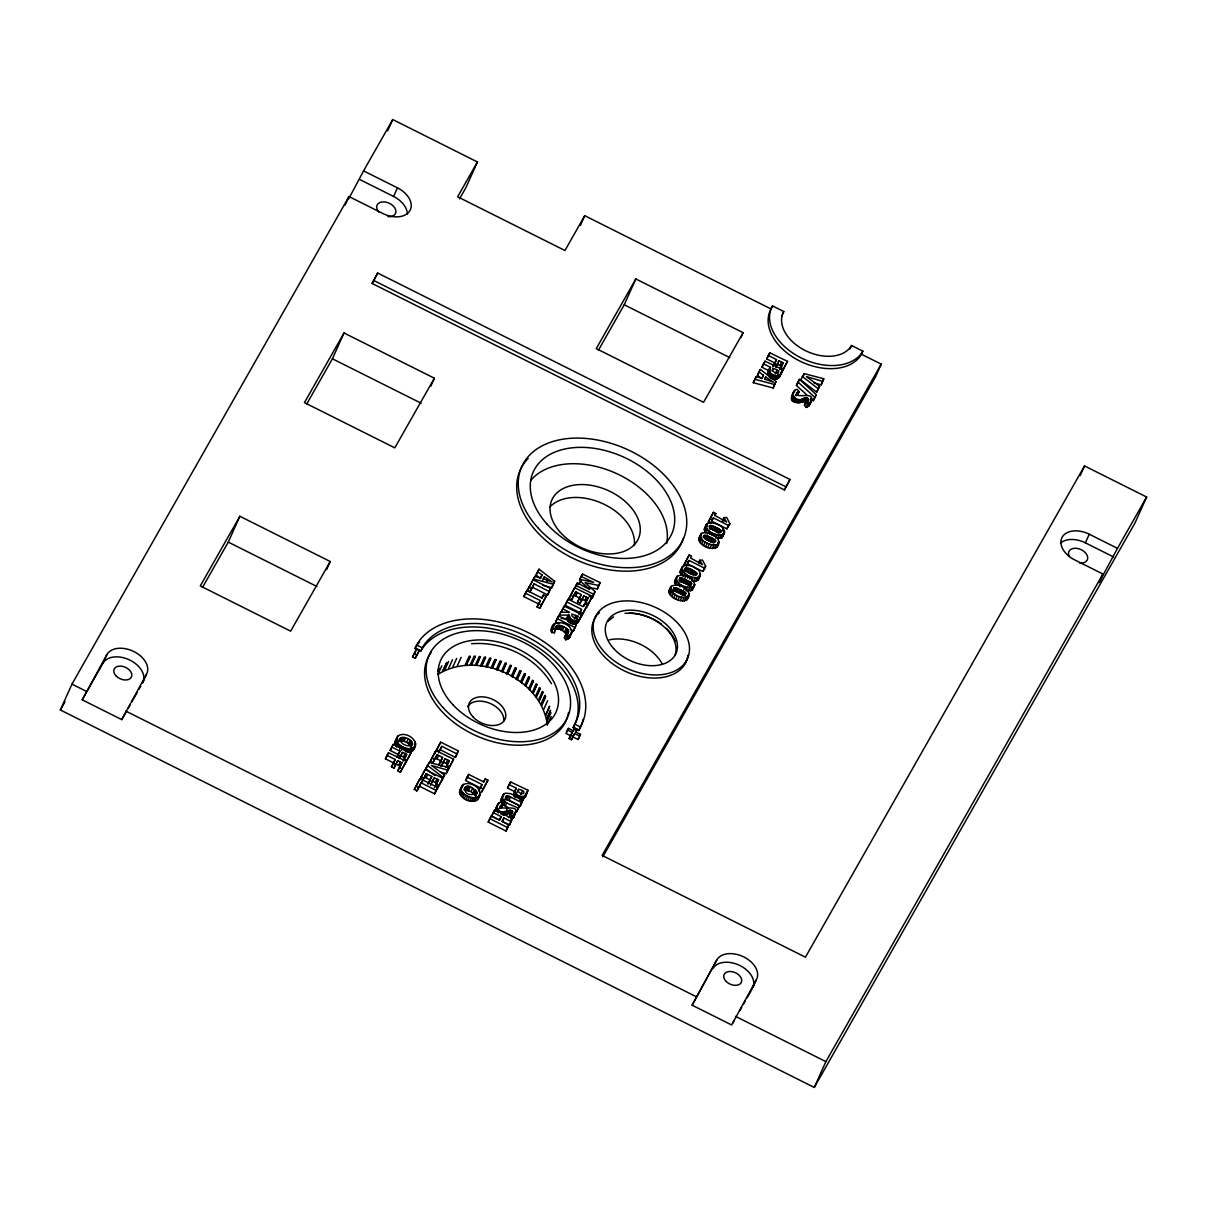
<?xml version="1.0" encoding="UTF-8"?>
<svg xmlns="http://www.w3.org/2000/svg" width="1207" height="1207" viewBox="0 0 1207 1207"><rect width="100%" height="100%" fill="white"/><g stroke="black" fill="none" stroke-linecap="round" stroke-linejoin="round"><path stroke-width="1.5" d="M561.119 618.542L566.339 618.603L568.889 614.288L570.519 618.784L568.965 622.239L567.335 619.251L568.376 615.434M571.801 632.589C571.816 621.273 548.265 617.682 551.629 632.559L554.435 632.8L556.819 625.664C561.164 623.823 573.627 630.869 565.887 634.203L564.348 637.643L565.736 639.785L569.04 638.262L571.801 632.589L569.04 638.262M516.038 788.08L513.805 795.82L516.038 788.08L509.098 784.595L507.543 788.035L514.484 791.52M780.959 372.993C779.631 385.365 761.044 376.388 770.473 367.32L763.533 363.85L761.979 367.29L768.934 370.76M763.533 363.85L765.042 361.18L782.513 369.553C782.332 379.496 765.947 376.101 770.473 367.32M397.948 735.998L396.454 739.77L398.325 743.693L396.786 747.148L395.021 741.883L397.948 735.998C406.261 730.205 421.937 741.762 412.643 750.679L407.015 752.233L408.554 748.793L414.197 747.239M414.137 746.907L412.643 750.679M459.475 792.35L462.522 785.123C470.821 779.33 486.512 790.887 477.218 799.803C471.198 803.892 461.195 799.14 459.475 792.35L462.522 785.123M684.912 568.527L684.837 569.206C687.311 571.997 694.463 576.976 697.314 573.868C694.629 571.002 685.802 564.408 683.886 570.82M686.089 593.618L684.218 594.795L675.332 591.551L676.886 588.111L685.667 592.878L685.063 595.911M691.702 583.735L689.831 584.912L679.541 581.367L681.095 577.912L690.464 582.227L691.702 583.735L690.676 586.044M669.01 591.023C670.82 577.595 696.711 589.936 686.798 599.864C681.17 603.5 665.148 596.349 670.458 589.137M677.534 581.668C680.25 587.447 699.094 591.249 693.391 581.17C690.676 575.392 671.831 571.575 677.534 581.668L675.98 585.108L674.532 581.94L676.071 579.269M700.045 576.026L697.284 577.685L693.074 577.399L691.52 580.839C699.698 584.429 704.103 570.866 695.564 568.452C692.018 564.167 677.504 563.79 683.147 571.786L681.593 575.241L680.144 572.058L681.05 569.87M718.95 542.531C718.044 555.084 694.191 545.066 700.271 536.677L701.81 533.222C707.589 530.793 722.782 537.326 717.516 544.432C711.738 546.862 696.56 540.329 701.81 533.222M707.347 529.194C710.063 534.973 728.907 538.79 723.204 528.696C720.488 522.918 701.644 519.116 707.347 529.194L705.793 532.649L704.345 529.481L705.235 527.278M693.195 586.979L691.762 590.464L685.908 590.721M717.501 545.187L717.079 546.756M508.479 807.83L502.61 804.45L500.784 801.508L502.866 795.111L505.416 793.135L510.742 793.708L523.099 799.487L521.831 802.564L508.796 796.213L505.612 796.575L506.638 799.155L519.598 805.808L516.566 811.873L519.598 805.808M499.064 802.746L497.269 805.16L495.76 811.436L495.715 808.615L499.064 802.746L501.192 801.72L503.244 804.103L501.705 807.543L500.166 808.162L501.705 804.722L503.244 804.103M806.985 402.519C802.655 400.664 785.666 406.216 793.467 393.754M501.705 804.722L500.332 807.227C504.179 809.988 523.084 803.832 512.824 815.962L511.285 819.417L513.699 817.365L513.956 814.046M799.2 391.672L797.661 392.29L796.107 395.73L797.646 395.111L799.2 391.672L797.133 389.288C791.053 390.434 792.456 398.898 798.053 399.502C801.689 401.177 805.718 395.127 808.524 399.079L804.405 405.19L806.004 407.438L809.037 405.748L810.123 402.474M809.641 404.933C817.546 390.419 801.357 397.933 796.288 394.795L797.661 392.29M518.512 789.318L518.256 791.505C523.053 797.148 528.093 790.615 518.512 789.318L516.958 792.758M772.948 368.557L772.691 370.76C777.489 376.403 782.528 369.87 772.948 368.557L771.907 370.851M526.524 793.753L525.12 797.103L522.148 799.894L528.078 790.298L510.606 781.925L509.098 784.595M497.299 807.996C500.196 816.279 508.449 807.981 512.583 811.511L508.464 817.607L510.048 816.913M399.97 738.609C399.14 743.723 409.656 748.627 412.432 743.874C411.512 738.443 399.743 733.705 398.672 741.656M477.006 792.999C459.309 801.161 462.779 773.883 477.006 792.999L475.467 796.439M440.811 772.178L446.198 773.642L448.732 767.546L429.27 762.462L425.694 768.693L434.942 775.603M448.732 767.546L447.752 770.187L431.427 765.404L444.568 775.09L441.641 780.959M814.031 382.891L821.198 384.837L822.193 382.181M823.747 378.742L822.752 381.382L806.427 376.599L819.583 386.285L816.656 392.154L800.694 379.888L804.284 373.657L823.747 378.742L821.198 384.837M580.205 617.984L577.278 623.174L572.193 624.064M564.242 606.14L561.18 612.251L564.242 606.14L581.759 614.529L579.073 620.67M569.719 637.371L570.247 636.029M578.047 616.324L576.373 618.014L573.793 617.546L571.907 615.962L571.831 614.001L578.047 616.324L576.901 618.874M477.218 799.803L480.265 792.577M501.222 816.656L499.306 820.036L491.249 816.007L488.201 822.088L506.08 831.035L508.766 824.773L501.976 821.379L503.892 817.984L511.044 821.56L512.296 818.497L494.674 809.988L491.626 816.068L499.683 820.096L501.222 816.656L493.18 812.613M506.08 831.035L508.766 824.773M589.061 596.213L592.305 597.842L593.452 594.991M581.08 576.493L582.468 574.049L600.09 582.574L598.883 585.486L585.063 582.649L595.006 591.551L593.859 594.387L575.995 585.455L574.441 588.895L577.429 582.936L589.635 589.484L580.341 581.065L581.125 579.677L593.678 582.362L581.08 576.493L579.526 579.948L580.914 577.489M503.892 817.984L502.353 821.439L509.49 825L510.742 821.952M504.692 799.517L509.022 800.377L520.292 806.004L521.545 802.927M589.046 587.568L597.344 588.925L598.536 586.029M542.743 585.304L551.81 587.718L553.078 584.671M537.583 571.65L542.094 575.015L540.555 578.47L536.044 575.105L539.001 569.176L554.617 581.216L553.349 584.279L533.434 578.983L531.88 582.423M670.881 586.798C669.523 594.342 684.61 601.267 689.152 595.006M754.782 379.239L774.713 384.535L775.98 381.472L760.365 369.433L758.947 371.922L763.458 375.286L761.768 378.259L756.261 376.644L753.243 382.679L773.159 387.975L774.426 384.927M419.538 786.225L416.853 790.917L414.303 789.378L419.991 778.651L437.522 787.326L436.225 790.434L421.077 782.77L419.538 786.225L434.686 793.889L435.983 790.781M455.401 757.408L456.955 753.968L441.807 746.303L440.253 749.743L455.401 757.408L458.253 750.86L440.706 742.184L435.033 752.912L440.706 742.184M456.955 753.968L458.253 750.86M547.691 594.96L550.528 588.413L532.996 579.737L527.308 590.464L529.858 592.003L534.082 583.856L549.23 591.521L547.691 594.96L532.543 587.311M549.23 591.521L550.528 588.413M570.217 629.36L573.461 630.989L574.758 627.881M557.151 618.603L558.675 615.932L576.312 624.441L575.015 627.549L557.151 618.603L555.612 622.043L558.856 623.672M687.281 599.23L687.296 596.062M698.491 579.481L698.521 576.297M719.478 535.154L717.924 538.594L722.208 537.522L722.706 533.72M502.866 795.111C499.985 803.44 514.182 804.888 518.105 808.434M551.403 629.224L553.787 626.463M553.394 624.773L551.629 632.559M363.563 170.881L392.728 119.553L477.429 161.964L457.649 196.786L564.951 250.513L584.731 215.691L771.092 309.007A50.588 33.645 24.2 0 0 799.607 360.953A50.588 33.645 24.2 0 0 861.451 354.239L881.216 364.137L602.112 855.401L805.431 957.181L1084.535 465.932L1146.65 497.028L1135.033 522.872L814.272 1087.447L60.35 709.972L71.967 684.128L348.989 196.545L382.86 213.503A22.133 14.725 24.2 0 0 409.927 210.576A22.133 14.725 24.2 0 0 397.45 187.839L363.563 170.881L348.763 198.733M82.212 699.819L106.91 654.541A22.133 14.725 24.2 0 1 133.962 651.599A22.133 14.725 24.2 0 1 146.439 674.336L142.577 682.951A22.133 14.725 24.2 0 0 130.1 660.214A22.133 14.725 24.2 0 0 103.033 663.156L82.212 699.819L121.741 719.598L126.267 711.632M103.033 663.156L106.91 654.541M345.111 205.145L348.989 196.545M121.741 719.598L146.439 674.336M387.643 130.854L392.728 119.553M202.489 587.462L228.259 542.109L239.861 516.264L330.22 561.511L326.599 569.583M407.347 214.197A22.133 14.725 24.2 0 0 393.573 196.454L397.45 187.839M306.638 404.164L332.408 358.796L344.01 332.966L434.369 378.213L430.748 386.285M372.133 283.479L377.685 273.038L789.951 479.451L788.563 482.559L784.384 489.891L372.133 283.479L377.685 273.038M477.429 161.964L465.827 187.794L459.52 198.883M580.386 225.377L584.731 215.691M415.027 648.446L416.581 645.006A91.672 60.984 24.2 0 1 528.666 632.845A91.672 60.984 24.2 0 1 580.356 727.006L578.802 730.446L573.159 727.625A85.35 56.774 24.2 0 0 525.045 639.951A85.35 56.774 24.2 0 0 420.685 651.267L415.027 648.446A91.672 60.984 24.2 0 1 419.674 641.852M412.553 656.955L416.807 648.747L419.433 650.06L417.878 653.515L415.178 658.268L412.553 656.955L416.807 648.747M415.178 658.268L419.433 650.06M420.685 651.267L422.224 647.827A85.35 56.774 24.2 0 1 526.584 636.511A85.35 56.774 24.2 0 1 574.713 724.17L580.356 727.006M395.202 759.505L393.663 762.945L385.425 758.826L388.488 752.715L406.201 761.24L400.332 772.299L397.782 770.76L401.931 762.718L397.691 760.742L393.935 768.09L391.445 766.837L395.202 759.505L386.979 755.386M388.488 752.715L385.425 758.826M391.717 747.027L399.955 751.146L398.401 754.586L390.178 750.467L393.241 744.357L410.953 752.881L405.069 763.94M393.241 744.357L390.178 750.467M395.021 741.883L397.088 737.13M394.915 743.225L396.454 739.77M395.187 744.568L396.741 741.113M395.821 745.866L397.359 742.426M400.513 737.975L398.959 741.415C403.168 739.816 408.901 742.637 410.863 746.575L412.417 743.12M399.713 741.023L401.252 737.583M400.618 740.842L402.157 737.402M398.582 747.208L399.608 744.915L398.325 743.693M401.644 740.857L403.183 737.417M402.776 741.053L404.315 737.598M399.623 749.487L401.162 746.047L399.608 744.915M396.711 757.332L399.955 751.146M403.983 741.4L405.537 737.945M401.433 750.513L402.972 747.073L401.162 746.047M437.703 671.228L439.001 668.361M393.935 768.09L397.691 760.742M399.2 758.584L402.444 752.399L406.684 754.36L405.13 757.815L400.905 755.838L399.426 758.434M406.503 742.456L408.057 739.016M400.905 755.838L402.444 752.399M403.862 750.196L404.888 747.902L408.554 748.793M441.837 665.766L437.975 674.381C477.399 649.547 541.792 678.138 547.314 725.211M401.931 762.718L400.377 766.173L398.702 765.464L400.256 762.024M408.539 743.678L410.093 740.238M405.22 751.931L406.759 748.476M403.455 757.121L404.994 753.666M409.399 744.357L410.953 740.917M442.486 671.318L446.831 662.462L442.969 671.062M410.093 745.081L411.632 741.626M403.032 761.255L406.684 754.36M410.576 745.82L412.13 742.365M444.749 670.066L448.612 661.451M408.675 752.278L410.229 748.823M411.134 746.907L412.432 743.874M410.184 752.021L411.738 748.581M410.953 752.881L400.332 772.299M414.378 744.417L415.404 742.109M448.627 668.361L452.504 659.746M411.527 751.493L413.081 748.053M414.65 745.76L415.691 743.452M413.503 749.562L415.585 744.794M452.821 666.988L456.684 658.373M457.257 665.947L461.119 657.347M598.461 350.136L624.23 304.783L635.833 278.953L743.135 332.679L740.962 337.522M465.253 665.027L469.116 656.412L470.338 656.336L466.46 664.936M466.128 664.951L470.006 656.336M470.217 664.921L474.079 656.321L475.332 656.321L471.469 664.936M419.991 778.651L414.303 789.378M471.122 664.906L475 656.306M425.151 769.568L419.478 780.295L425.151 769.568L442.788 778.228L437.07 789.001L444.568 775.09M428.244 764.755L429.27 762.462M416.853 790.917L421.077 782.77M443.527 762.19L447.767 764.167L449.306 760.712L445.081 758.735L441.309 766.083L438.82 764.831L442.592 757.498L437.055 754.647L432.815 762.839L430.265 761.3L435.938 750.573L453.576 759.233L447.872 770.006M435.938 750.573L430.265 761.3M426.267 773.642L422.028 781.834L426.267 773.642L431.789 776.493L428.032 783.841L431.789 776.493M475.302 665.178L479.179 656.563L480.461 656.653L476.584 665.268M476.252 665.223L480.114 656.608M430.25 779.933L426.222 777.927L427.776 774.487M432.815 762.839L437.055 754.647M441.038 760.938L437.025 758.931L438.563 755.476M480.492 665.781L484.369 657.166L485.667 657.347L481.789 665.962M481.442 665.887L485.32 657.287M438.82 764.831L442.592 757.498M434.279 777.746L430.522 785.078L434.279 777.746L438.518 779.707L435.259 786.164M485.727 666.732L489.604 658.117L490.902 658.373L487.04 666.988M441.309 766.083L445.081 758.735M486.693 666.898L490.555 658.298M436.964 783.162L435.289 782.468L436.843 779.013M434.399 787.673L438.518 779.707M446.077 763.458L447.631 760.018M445.715 767.531L449.306 760.712M490.977 668.014L494.84 659.399L496.152 659.746L492.29 668.361M434.686 793.889L437.522 787.326M540.283 600.588L538.729 604.028L523.838 596.575L526.901 590.464L541.792 597.918L543.497 594.93L546.168 596.258L539.71 608.328L537.055 606.985L540.283 600.588L525.392 593.135M491.943 668.256L495.805 659.641M526.901 590.464L523.838 596.575M446.198 773.642L453.576 759.233M533.358 579.828L534.912 576.373L540.404 578.002L542.094 575.015M539.001 569.176L536.044 575.105M529.858 592.003L534.082 583.856M496.183 669.629L500.06 661.014L501.358 661.436L497.495 670.051M497.148 669.93L501.026 661.315M501.343 671.56L505.205 662.945L506.155 663.292L502.61 672.058M542.863 580.19L544.402 576.75L552.187 581.985L543.225 578.832L544.402 576.75M502.278 671.907L506.155 663.292M547.043 581.699L548.069 579.405M506.382 673.778L510.244 665.178L511.18 665.585L507.619 674.366M507.302 674.2L511.18 665.585M541.943 598.37L543.497 594.93M539.71 608.328L546.168 596.258M459.58 791.007L461.662 786.24M511.27 676.297L515.133 667.682L516.355 668.331L512.477 676.946M551.81 587.718L554.617 581.216M462.613 786.602L463.639 784.309M467.139 777.067L482.031 784.52L480.477 787.96L465.585 780.507L468.648 774.396L483.539 781.849L485.244 778.862L487.915 780.19L481.457 792.26L487.915 780.19M512.175 676.765L516.038 668.15M459.761 793.678L461.029 788.895M468.648 774.396L465.585 780.507M460.38 794.991L461.934 791.551L461.3 790.238M464.046 789.393L465.087 787.1M461.346 796.258L462.9 792.818L461.934 791.551M465.827 786.692L464.273 790.147L471.077 791.581L475.437 795.685L476.976 792.245M465.178 789.966L466.732 786.526M462.628 797.48L464.182 794.04L462.9 792.818M466.219 789.982L467.758 786.542M515.977 679.073L519.855 670.473L521.017 671.183L517.139 679.797M516.837 679.601L520.715 670.986M467.35 790.163L468.889 786.723M464.197 798.612L465.736 795.172L464.182 794.04M468.557 790.51L470.111 787.07M465.993 799.638L467.547 796.182L465.736 795.172M471.077 791.581L472.616 788.126M520.473 682.106L524.336 673.491L525.437 674.275L521.575 682.875M467.909 800.467L469.463 797.027L474.789 797.948L478.772 796.348M521.288 682.664L525.166 674.049M473.114 792.803L474.668 789.348M469.795 801.056L471.333 797.601M473.974 793.482L475.513 790.042M471.575 801.357L473.129 797.918M474.653 794.206L476.207 790.751M475.151 794.93L476.705 791.49M524.698 685.35L528.575 676.735L529.617 677.565L525.739 686.18M473.25 801.388L474.789 797.948M525.483 685.953L529.345 677.338M478.787 790.932L482.031 784.52M551.207 630.265L554.209 623.747M474.758 801.146L476.312 797.706M551.267 631.367L552.821 627.927M483.69 782.302L485.244 778.862M554.3 625.317L555.326 623.023M562.718 608.811L569.538 612.221L560.757 612.251L555.612 622.043M476.101 800.618L477.64 797.178M559.731 614.544L560.757 612.251M478.078 798.687L480.145 793.919M581.05 610.455L580.009 612.749L565.117 605.295L568.18 599.185L583.072 606.638L584.776 603.651L587.447 604.979L581.005 617.049L587.447 604.979M555.854 626.886L554.526 629.798L556.819 625.664M568.18 599.185L565.117 605.295M554.737 629.813L555.763 627.519M582.272 599.351L586.511 601.327L588.05 597.887L583.826 595.911L580.054 603.244L577.565 602.006L581.336 594.659L575.799 591.807L571.56 600L569.01 598.461L574.683 587.749L592.32 596.394L586.617 607.181L592.32 596.394M528.651 688.79L532.528 680.19L533.494 681.065L529.617 689.665M554.782 630.612L555.808 628.319M574.683 587.749L569.01 598.461M529.375 689.438L533.253 680.823M555.28 629.119L556.412 628.847L557.951 625.407M556.412 628.847L557.8 628.907L559.354 625.467M581.442 576.342L582.468 574.049M571.56 600L575.799 591.807M581.125 579.677L578.787 584.505L579.571 583.117M557.8 628.907L559.354 629.239L560.893 625.799M532.287 692.411L536.164 683.796L537.04 684.716L533.162 693.331M579.782 598.099L575.769 596.092L577.308 592.652M559.354 629.239L560.938 629.782L562.477 626.342M532.951 693.074L536.828 684.46M568.648 631.186L567.094 634.641L562.447 630.461L563.986 627.006M567.335 619.251L568.874 615.811M567.818 620.775L569.357 617.335M568.301 621.514L569.84 618.075M577.565 602.006L581.336 594.659M535.576 696.167L539.454 687.552L540.238 688.503L536.376 697.118M564.65 631.744L566.189 628.304M536.18 696.861L540.057 688.246M565.555 632.453L567.094 628.998M570.368 621.771L571.409 619.478L570.519 618.784M566.279 633.162L567.818 629.722M571.409 619.478L572.54 620.126L571.002 623.581L569.855 622.918M580.054 603.244L583.826 595.911M568.346 630.446L564.348 637.643M566.37 635.863L567.411 633.569M567.652 634.218L568.678 631.925M572.721 622.918L573.747 620.624L578.817 619.734L581.05 616.309M574.396 618.874L575.95 615.434M538.503 700.03L542.365 691.43L543.075 692.396L539.197 701.011M565.736 639.785L567.29 636.345L570.594 634.822M539.031 700.754L542.909 692.139M573.355 624.321L574.909 620.881M567.018 639.499L568.572 636.059M584.822 600.633L586.376 597.178M574.457 624.351L576.011 620.911M578.847 614.574L581.563 609.309L566.671 601.855M568.135 638.986L569.674 635.531M570.323 634.701L571.877 631.246M575.483 624.17L577.021 620.715M583.75 605.944L584.776 603.651M588.05 597.887L583.947 605.839L585.651 602.836M576.418 623.778L577.972 620.323M573.461 630.989L576.312 624.441M541.023 703.998L544.9 695.383L545.504 696.379L541.626 704.994M577.278 623.174L578.817 619.734M491.249 816.007L488.201 822.088M578.032 622.405L581.759 614.529M541.49 704.722L545.368 696.107M494.674 809.988L491.626 816.068M541.792 705.25L545.655 696.635M495.519 809.535L498.28 803.424M495.534 810.501L497.073 807.045M500.724 800.497L503.545 794.206M500.784 801.508L502.338 798.068M503.364 795.851L504.39 793.557M592.305 597.842L595.006 591.551M496.726 811.225L497.752 808.931M501.116 802.504L502.67 799.064M510.606 781.925L507.543 788.035M597.344 588.925L600.09 582.574M497.42 812.115L498.446 809.822M499.472 808.011L500.498 805.703M543.784 709.278L547.646 700.663M499.442 808.615L500.996 805.175M501.72 803.5L503.274 800.045M498.37 812.945L499.396 810.636M500.965 807.8L502.504 804.36M505.22 798.37L506.246 796.077M502.61 804.45L504.149 801.01M505.778 799.381L507.332 795.941M503.772 805.371L505.326 801.916M507.257 799.653L508.796 796.213M501.071 814.227L502.097 811.934M545.76 714.8L549.638 706.186L545.896 715.329M505.25 806.216L506.804 802.776M502.429 814.438L503.47 812.13M509.022 800.377L510.576 796.922M503.153 815.479L504.707 812.039M546.711 718.799L550.588 710.184L546.771 719.327M505.854 811.738L504.3 815.178L508.916 813.503L511.074 815.585M506.668 809.822L507.694 807.528M513.699 793.738L515.253 790.298M513.624 794.794L515.178 791.354M547.118 721.318L550.98 712.703M505.356 814.74L506.91 811.3M506.352 814.242L507.906 810.802M514.755 795.639L515.344 792.365M594.779 618.406L596.167 615.298M507.196 813.835L508.75 810.395M547.963 723.778L551.192 716.596M508.041 813.548L509.595 810.108M514.967 797.706L516.521 794.266L515.796 793.346M508.916 813.503L510.47 810.048M516.536 797.435L517.577 795.126L516.521 794.266M509.837 813.774L511.391 810.335M509.369 817.245L512.19 810.893M517.939 798.249L518.98 795.941L517.577 795.126M510.561 815.766L512.583 811.511M511.587 814.438L512.628 812.145M520.775 794.659L522.329 791.219M519.297 798.793L520.323 796.499L523.687 796.439M510.561 818.723L512.824 815.962M520.006 800.181L521.56 796.741M509.49 825L513.835 815.419M514.167 814.906L515.721 811.466M513.096 818.18L515.736 812.326M521.137 800.15L522.676 796.711M513.699 817.365L515.238 813.925M520.292 806.004L524.592 795.986M523.838 798.778L525.392 795.338M525.12 797.103L528.078 790.298M525.483 796.394L527.429 792.079M567.531 730.024L565.992 733.464L570.67 735.802L572.224 732.362L567.531 730.024L568.482 728.349L573.159 730.688L574.713 727.957L577.067 729.134L575.513 732.574M566.943 731.789L568.482 728.349M573.159 727.625L574.713 724.17M577.067 729.134L575.513 731.864L580.537 734.384L579.586 736.059L574.562 733.539L571.454 739.71L569.116 738.548L572.224 732.362M573.174 731.397L574.713 727.957M571.454 739.71L574.562 733.539M771.092 309.007L772.495 305.899L783.781 311.557A37.93 25.241 24.2 0 0 805.175 350.513A37.93 25.241 24.2 0 0 851.554 345.489L862.854 351.146L861.451 354.239M573.008 736.979L578.047 739.499L580.537 734.384M781.487 316.656L783.781 311.557M756.261 376.644L753.243 382.679M763.458 375.286L761.904 378.726L757.393 375.362L758.947 371.922M760.365 369.433L757.393 375.362M765.042 361.18L761.979 367.29M768.286 355.477L776.508 359.595L774.969 363.051L766.732 358.932L769.794 352.821L787.507 361.346L781.638 372.405L787.507 361.346M769.794 352.821L766.732 358.932M668.919 591.822L671.364 586.18M669.025 592.622L670.579 589.167M764.74 379.315L765.766 377.006L773.551 382.242L764.589 379.089L765.766 377.006M669.327 593.422L670.866 589.967M674.622 581.14L676.976 576.297M768.15 372.993L769.689 369.538M674.532 581.94L676.086 578.5M768.059 374.049L769.613 370.609M674.638 582.74L677.625 575.814M768.24 375.06L769.779 371.62M680.235 571.273L682.106 567.049M674.939 583.539L676.478 580.099M680.144 572.058L682.589 566.415M683.222 565.947L680.25 572.857M768.678 376.026L770.232 372.586M773.265 365.796L776.508 359.595M670.368 594.991L671.922 591.551M684.173 564.559L689.257 554.903L691.596 556.08L690.54 557.921L702.429 564.589L699.743 560.214L702.58 560.123L705.673 566.355L704.134 569.795L702.7 571.454L687.568 563.88L686.511 565.721L684.173 564.559L689.257 554.903M672.661 590.57L673.959 587.975L676.886 588.111M680.552 573.657L682.091 570.217M672.827 591.249L674.366 587.809M769.417 376.946L770.956 373.506M673.928 591.234L675.482 587.794M678.953 580.235L679.979 577.927L681.095 577.912M671.922 596.469L673.476 593.029M770.458 377.821L772.012 374.381M684.158 570.519L685.184 568.225M684.565 570.353L685.591 568.059M686.511 565.721L689.122 560.44L704.239 568.014L705.673 566.355M698.823 538.563L700.694 534.339M775.754 367.049L779.013 360.848L783.237 362.824L779.948 369.327M678.062 585.455L679.088 583.147M698.732 539.348L701.176 533.705M775.98 366.898L779.013 360.848M698.838 540.148L700.392 536.708M685.154 571.484L686.708 568.044M704.435 528.681L706.306 524.457M771.861 378.636L773.415 375.196M680.944 581.668L682.498 578.228M683.147 576.72L684.701 573.28L683.147 571.786M699.125 540.947L700.679 537.507M704.345 529.481L706.789 523.823M673.823 597.827L675.377 594.387M704.45 530.28L707.423 523.355M676.855 592.079L678.409 588.639M722.389 521.062L723.928 517.622L726.765 517.531L729.873 523.763L728.44 525.422L713.307 517.848L710.712 523.144L708.373 521.967L713.443 512.311L715.796 513.488L714.755 515.781M704.737 531.08L706.291 527.625M775.211 373.914L776.765 370.474M679.948 586.798L680.989 584.505M688.111 568.346L686.557 571.801L693.452 575.03L695.006 571.59M713.443 512.311L708.373 521.967M773.219 379.194L774.758 375.739M700.181 542.516L701.735 539.076M682.468 582.212L684.022 578.757M781.698 366.264L780.009 365.57L781.563 362.13M679.918 589.288L678.364 592.728L674.034 589.695L673.959 587.975M685.048 578.078L686.587 574.623L684.701 573.28M703.138 537.643L704.179 535.35L706.698 535.636L713.578 538.88L715.902 541.158C713.05 544.266 705.884 539.288 703.425 536.496L704.179 535.35M675.89 598.989L677.444 595.549M774.456 379.42L775.995 375.981M688.081 572.329L689.635 568.889M683.977 582.845L685.531 579.405M704.254 537.628L705.295 535.32M710.712 523.144L713.307 517.848M777.64 374.004L778.817 371.349M779.601 369.704L783.237 362.824M701.735 544.01L703.289 540.57M775.573 379.39L777.127 375.95M681.246 589.921L679.707 593.361L683.313 595.549L684.852 592.109M712.296 525.769L710.908 525.452L709.354 528.892L710.757 529.209L712.296 525.769L719.191 528.998L721.424 531.955L718.24 532.136L712.281 529.737L713.82 526.297M776.584 379.134L778.138 375.694M689.589 572.978L691.143 569.523M689.393 581.457L687.839 584.912L685.32 583.494L686.858 580.039M687.628 578.093L688.654 575.799L686.587 574.623M706.698 535.636L705.144 539.091L712.039 542.32L713.578 538.88M707.347 534.128L708.901 530.688M773.159 387.975L775.98 381.472M678.032 599.924L679.586 596.469M777.489 378.681L779.028 375.226M680.989 594.04L682.528 590.6M778.289 378.032L779.828 374.577M779.556 376.343L782.513 369.553M683.645 590.042L685.199 586.602M690.932 573.612L692.471 570.172M703.636 545.368L705.175 541.913M779.933 375.633L781.864 371.318M686.602 584.173L688.141 580.718M706.668 539.62L708.222 536.18M682.227 594.779L683.781 591.339M689.785 579.013L690.811 576.72L693.074 577.399M709.761 534.339L710.787 532.046M680.295 600.603L681.849 597.148M692.215 574.291L693.753 570.851M708.177 540.268L709.716 536.813M686.421 589.574L687.462 587.281M705.703 546.53L707.242 543.09M698.702 562.507L699.743 560.214M684.641 595.172L685.667 592.878M688.925 585.667L690.464 582.227M715.329 526.946L713.79 530.386L709.46 527.353L709.113 525.935L710.908 525.452M699.215 563.578L700.241 561.285M711.828 535.501L712.854 533.207M682.513 600.95L684.052 597.495M709.505 540.902L711.059 537.462M689.725 586.451L691.279 582.996M695.051 574.653L696.077 572.344M688.126 591.068L689.665 587.628M707.845 547.45L709.399 544.01M716.671 527.58L715.117 531.02L718.723 533.207L720.277 529.767M710.787 541.581L712.341 538.141M695.866 575.422L696.892 573.129M684.52 600.89L686.059 597.435M693.738 581.186L695.277 577.746M713.971 536.421L715.012 534.128M716.4 531.699L717.954 528.259M689.137 593.406L686.149 600.332M690.132 591.008L691.671 587.568M686.798 599.864L689.242 594.206M710.108 548.129L711.662 544.689M695.745 581.125L697.284 577.685M717.652 532.438L719.191 528.998M691.762 590.464L694.236 584.686M713.126 543.09L714.665 539.635M693.301 587.779L694.855 584.324M692.411 589.982L694.764 585.123M715.721 538.262L717.275 534.807M723.4 520.986L723.928 517.622M697.374 580.582L700.362 573.657M714.438 542.712L715.479 540.419M698.023 580.099L700.467 574.457M712.311 548.476L713.865 545.036M702.7 571.454L704.239 568.014M720.051 532.83L721.092 530.537M714.318 548.416L715.872 544.976M722.178 530.989L723.204 528.696M715.962 547.872L718.421 542.094M719.93 538.533L721.484 535.093M716.596 547.39L719.055 541.747M723.521 533.358L724.547 531.065M721.575 537.99L723.129 534.55M722.208 537.522L724.668 531.865M722.691 536.889L724.562 532.664M711.768 521.288L726.886 528.862L728.44 525.422M729.873 523.763L726.886 528.862M806.789 394.855L796.409 385.455L799.472 379.33L816.309 394.689L813.277 400.739L810.682 398.385M791.671 396.183L793.602 391.868M791.475 397.103L794.221 391.008M799.472 379.33L796.409 385.455M791.475 398.069L793.029 394.614M793.98 392.607L795.021 390.314M791.701 399.019L793.255 395.564M792.154 399.939L793.708 396.5M802.73 377.097L804.284 373.657M792.848 400.83L794.402 397.39M795.911 395.036L796.937 392.743M793.799 401.659L795.353 398.219M796.907 395.368L798.461 391.928M795.021 402.384L796.575 398.944M796.499 402.957L798.053 399.502M797.857 403.153L799.411 399.713M799.109 403.063L800.648 399.608M800.256 402.746L801.795 399.306M801.312 402.308L802.866 398.868M802.308 401.81L803.862 398.37M685.138 663.654L686.527 660.546A50.588 33.645 24.2 0 0 633.192 601.222A50.588 33.645 24.2 0 0 604.33 652.021A50.588 33.645 24.2 0 0 686.527 660.546M803.153 401.403L804.692 397.963M803.998 401.131L805.537 397.676M804.873 401.071L806.412 397.631M805.793 401.343L807.347 397.903M804.405 405.19L808.147 398.461M807.015 403.002L808.524 399.079M807.332 402.61L808.569 399.713M806.004 407.438L807.543 403.998L811.195 401.493M807.227 406.985L808.781 403.545M810.425 400.468L811.451 398.159M808.237 406.427L809.791 402.987M810.636 401.327L811.662 399.034M809.037 405.748L811.692 399.894M816.656 392.154L819.583 386.285M813.277 400.739L816.309 394.689M784.384 489.891L789.951 479.451M850.03 348.883L851.554 345.489M881.216 364.137L875.422 377.052L602.821 856.849M756.367 979.707L731.653 1024.984L692.124 1005.19L716.822 959.912A22.133 14.725 24.2 0 1 743.889 956.985A22.133 14.725 24.2 0 1 756.367 979.707L753.138 986.888M692.124 1005.19L716.822 959.912M1080.174 475.618L1084.535 465.932M814.272 1087.447L825.89 1061.617L1102.911 574.019L1074.668 559.882A22.133 14.725 24.2 0 1 1062.19 537.16A22.133 14.725 24.2 0 1 1089.257 534.218L1117.486 548.355L1146.65 497.028M1060.893 542.788A22.133 14.725 24.2 0 1 1085.38 542.833L1089.257 534.218M1102.911 574.019L1099.034 582.634L1117.486 548.355M60.35 709.972L64.997 701.78M128.078 708.449L129.888 705.265M131.699 702.067L137.13 692.501M138.941 689.318L140.751 686.134M239.861 516.264L200.287 585.923L290.646 631.17L330.22 561.511M344.01 332.966L304.436 402.625L394.795 447.857L434.369 378.213M635.833 278.953L596.258 348.612L703.56 402.323L743.135 332.679M391.445 766.837L393.663 762.945M396.922 757.181L398.401 754.586M397.782 770.76L400.377 766.173M533.434 578.983L534.912 576.373M527.308 590.464L531.442 583.192M441.807 746.303L439.137 751.01L436.572 749.456M438.473 752.881L440.253 749.743M537.055 606.985L538.729 604.028M575.995 585.455L577.429 582.936M557.634 618.497L559.218 615.691M772.752 366.943L774.969 363.051M569.116 738.548L570.67 735.802M578.047 739.499L578.998 737.824M689.122 560.44L688.065 562.281L685.727 561.104M715.796 513.488L714.74 515.329L726.629 522.012L724.441 518.693M732.558 1023.385L734.384 1020.202M739.816 1010.636L741.626 1007.453M743.437 1004.269L745.247 1001.071M747.058 997.887L752.489 988.322M425.694 768.693L427.716 765.902M501.312 798.551L502.851 796.997M608.011 621.303L613.533 616.852M566.339 618.603L567.335 617.728M396.394 739.453L397.525 738.624M460.968 788.563L462.085 787.749M625.06 613.352L629.526 613.111A38.398 25.543 24.2 0 1 661.466 624.17M679.979 577.927L679.647 579.813L685.41 583.434M705.884 526.795L707.513 526.252M471.605 643.738C502.61 641.204 535.44 656.729 551.463 683.72M559.173 615.042L567.894 615.163M553.183 629.119L555.974 629.36M518.98 795.941L520.323 796.499M572.54 620.126L573.747 620.624M688.654 575.799L690.811 576.72M402.972 747.073L404.888 747.902M467.547 796.182L469.463 797.027M560.938 629.782L562.447 630.461M777.459 364.303L780.009 365.57M774.306 363.503L776.795 364.755M624.23 304.783L729.858 357.664M359.686 179.481L393.573 196.454M1085.38 542.833L1113.623 556.97M373.521 280.371L785.787 486.783M709.927 518.527L712.266 519.689M332.408 358.796L421.092 403.198M579.119 598.551L581.608 599.804M585.486 602.399L588.156 603.726M579.873 612.281L582.543 613.609M538.594 603.545L541.264 604.888M228.259 542.109L316.943 586.511M416.581 645.006L422.224 647.827M414.092 653.515L416.717 654.828M570.67 735.093L573.008 736.27M440.374 761.391L442.863 762.643M446.741 765.223L449.411 766.566M480.341 787.477L483.011 788.82M397.737 755.039L400.226 756.291M432.74 781.185L435.289 782.468M429.571 780.386L432.076 781.638M396.152 764.197L398.702 765.464M435.953 784.233L438.624 785.561M392.984 763.397L395.489 764.65M489.755 818.633L507.634 827.58M71.967 684.128L86.074 691.204M125.619 710.998L696.001 996.575M735.531 1016.369L825.89 1061.617M574.26 595.262L575.769 596.092M435.516 758.087L437.025 758.931M424.713 777.097L426.222 777.927M780.627 367.411L783.192 368.95M570.564 595.021L573.114 596.56M528.862 587.024L531.412 588.563M431.819 757.845L434.369 759.384M404.073 758.962L406.623 760.501M421.017 776.84L423.566 778.394M399.321 767.305L401.871 768.859M415.857 785.938L418.407 787.477M802.248 376.433L818.195 388.714M427.233 765.238L443.195 777.519M797.948 382.015L814.831 397.299M805.959 401.735L807.543 403.998M510.003 814.167L511.602 816.43M565.887 634.203L567.29 636.345M554.254 631.759L554.435 632.8M666.339 628.304A38.398 25.543 24.2 0 1 675.286 641.309M609.248 639.891A38.398 25.543 24.2 0 1 661.964 663.473M567.486 716.852A75.875 50.468 24.2 0 1 473.793 734.61A75.875 50.468 24.2 0 1 431.472 652.006M568.512 712.522A75.875 50.468 24.2 0 1 567.878 715.419M583.132 719.281A91.672 60.984 24.2 0 1 578.802 730.446M629.239 613.247A37.93 25.241 24.2 0 1 675.181 654.979M687.915 655.28A50.588 33.645 24.2 0 1 627.293 672.208A50.588 33.645 24.2 0 1 596.409 615.932M597.344 614.77A50.588 33.645 24.2 0 1 599.457 612.598M862.854 351.146A50.588 33.645 24.2 0 1 801.01 357.845A50.588 33.645 24.2 0 1 772.495 305.899M467.682 706.714A19.599 13.036 24.2 0 1 489.303 703.077A19.599 13.036 24.2 0 1 503.772 721.017M530.733 480.461A75.875 50.468 24.2 0 1 617.154 473.838A75.875 50.468 24.2 0 1 666.566 543.603M549.954 506.925A47.42 31.548 24.2 0 1 602.715 503.621A47.42 31.548 24.2 0 1 634.294 545.549M712.96 968.527A22.133 14.725 24.2 0 1 739.152 965.178A22.133 14.725 24.2 0 1 753.047 987.175M683.403 538.081A88.518 58.887 24.2 0 1 570.639 557.091A88.518 58.887 24.2 0 1 528.153 458.449M378.877 212.1A10.124 6.729 24.2 0 1 381.503 202.052A10.124 6.729 24.2 0 1 395.353 208.977A10.124 6.729 24.2 0 1 387.915 216.626M1069.342 556.608A10.124 6.729 24.2 0 1 1074.833 548.265A10.124 6.729 24.2 0 1 1087.401 556.005A10.124 6.729 24.2 0 1 1079.722 563.005M613.594 648.491A37.93 25.241 24.2 0 0 675.241 654.888A37.93 25.241 24.2 0 0 635.229 610.395A37.93 25.241 24.2 0 0 613.594 648.491M442.818 707.332A75.875 50.468 24.2 0 0 566.113 720.141A75.875 50.468 24.2 0 0 486.119 631.14A75.875 50.468 24.2 0 0 442.818 707.332M452.972 704.797A63.232 42.064 24.2 0 0 555.295 713.624A63.232 42.064 24.2 0 0 486.783 640.193A63.232 42.064 24.2 0 0 452.972 704.797M472.782 716.641A19.599 13.036 24.2 0 0 504.632 719.945A19.599 13.036 24.2 0 0 483.962 696.952A19.599 13.036 24.2 0 0 472.782 716.641M546.967 524.034A75.875 50.468 24.2 0 0 670.262 536.828A75.875 50.468 24.2 0 0 590.253 447.842A75.875 50.468 24.2 0 0 546.967 524.034M560.44 532.468A47.42 31.548 24.2 0 0 637.492 540.464A47.42 31.548 24.2 0 0 587.492 484.852A47.42 31.548 24.2 0 0 560.44 532.468M115.857 675.694A9.49 6.307 24.2 0 0 131.276 677.293A9.49 6.307 24.2 0 0 121.273 666.158A9.49 6.307 24.2 0 0 115.857 675.694M725.784 981.065A9.49 6.307 24.2 0 0 741.189 982.664A9.49 6.307 24.2 0 0 731.201 971.544A9.49 6.307 24.2 0 0 725.784 981.065M537.703 527.55A88.518 58.887 24.2 0 0 681.563 542.486A88.518 58.887 24.2 0 0 588.216 438.654A88.518 58.887 24.2 0 0 537.703 527.55"/></g></svg>
